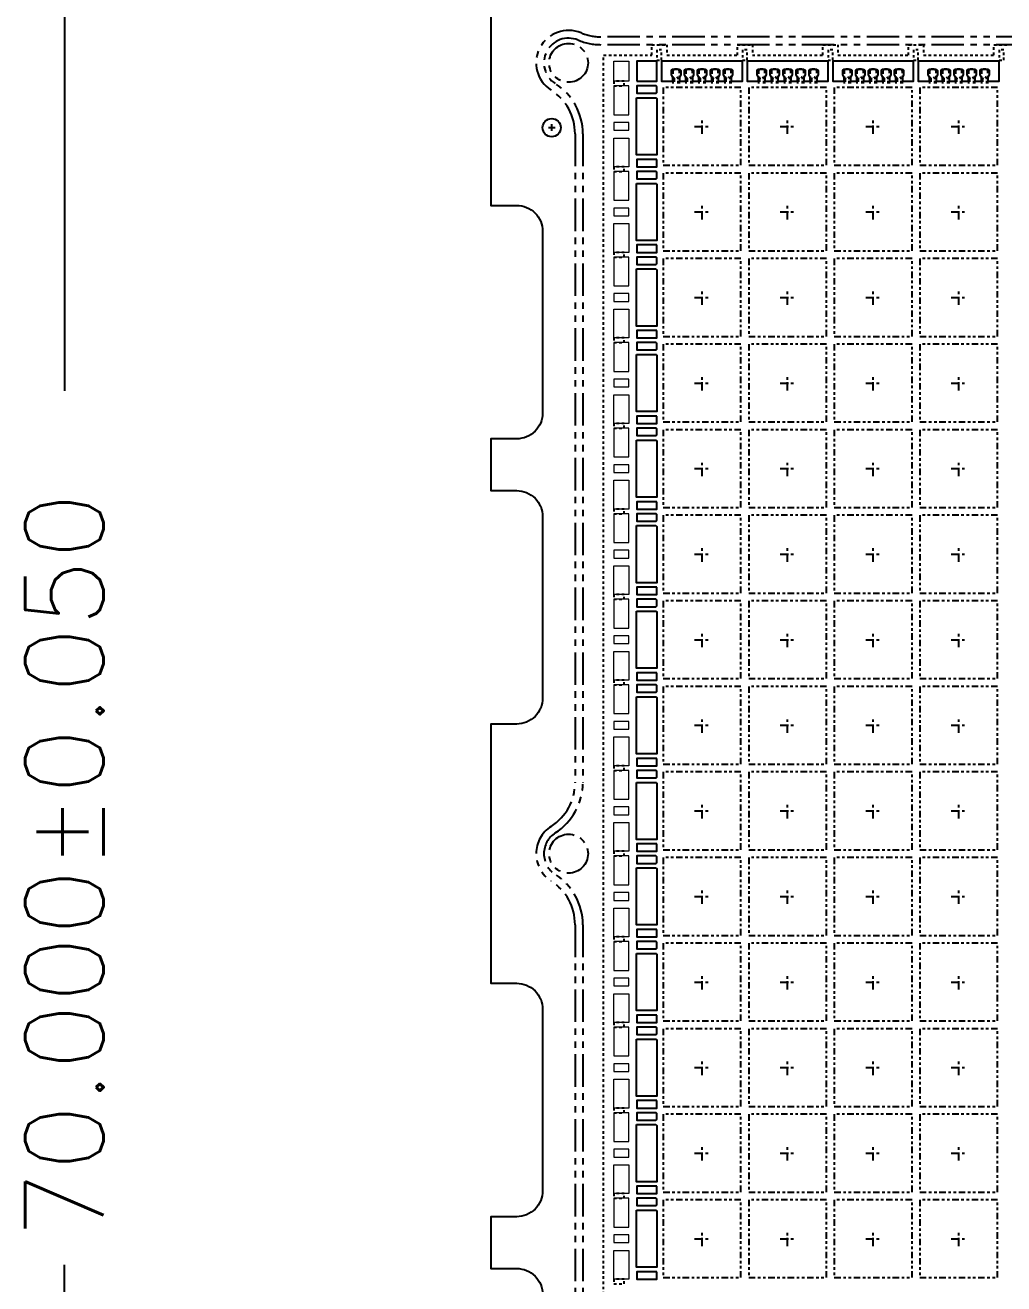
# Model space of a CAD drawing. Extents: x -344 to -21, y -394 to -4.
# Drawn here: x -323.45 to -285.7, y -126.44 to -77.9 of the extents above; entities that cross this region are included whole.
import ezdxf

# ---------------------------------------------------------------- set-up
doc = ezdxf.new("R2010")
doc.units = 0
doc.header["$MEASUREMENT"] = 0
for name, pattern in [('CENTER', [50.8, 31.75, -6.35, 6.35, -6.35]), ('HIDDEN', [0.375, 0.25, -0.125]), ('PHANTOM', [2.5, 1.25, -0.25, 0.25, -0.25, 0.25, -0.25])]:
    doc.linetypes.add(name, pattern=pattern)
doc.layers.add('1', color=7, linetype='CONTINUOUS')
doc.layers.add('1D', color=4, linetype='CONTINUOUS')
doc.styles.add('simplex', font='SIMPLEX.SHX')

msp = doc.modelspace()

# ---------------------------------------------------------------- linework, layer by layer
at = {"layer": '1'}
msp.add_lwpolyline([(-305.4883, -74.8477), (-305.4883, -84.8477), (-304.4883, -84.8477, -0.4142136), (-303.4883, -85.8477), (-303.4883, -92.8477, -0.4142136), (-304.4883, -93.8477), (-305.4883, -93.8477), (-305.4883, -95.8477), (-304.4883, -95.8477, -0.4142136), (-303.4883, -96.8477), (-303.4883, -103.8477, -0.4142136), (-304.4883, -104.8477), (-305.4883, -104.8477), (-305.4883, -114.8477), (-304.4883, -114.8477, -0.4142136), (-303.4883, -115.8477), (-303.4883, -122.8477, -0.4142136), (-304.4883, -123.8477), (-305.4883, -123.8477), (-305.4883, -125.8477), (-304.4883, -125.8477, -0.4142136), (-303.4883, -126.8477)], format="xyb", dxfattribs=at)
at = {"layer": '1', "lineweight": 20}
for points in [[(-300.7383, -79.2777), (-300.1583, -79.2777), (-300.1583, -80.0577), (-300.7383, -80.0577)], [(-300.7383, -81.3477), (-300.1583, -81.3477), (-300.1583, -80.2377), (-300.7383, -80.2377)], [(-300.7383, -81.9477), (-300.1583, -81.9477), (-300.1583, -81.6477), (-300.7383, -81.6477)], [(-300.1583, -82.2477), (-300.1583, -83.3577), (-300.7383, -83.3577), (-300.7383, -82.2477)], [(-300.7383, -84.6477), (-300.1583, -84.6477), (-300.1583, -83.5377), (-300.7383, -83.5377)], [(-300.7383, -85.2477), (-300.1583, -85.2477), (-300.1583, -84.9477), (-300.7383, -84.9477)], [(-300.1583, -85.5477), (-300.1583, -86.6577), (-300.7383, -86.6577), (-300.7383, -85.5477)], [(-300.7383, -87.9477), (-300.1583, -87.9477), (-300.1583, -86.8377), (-300.7383, -86.8377)], [(-300.7383, -88.5477), (-300.1583, -88.5477), (-300.1583, -88.2477), (-300.7383, -88.2477)], [(-300.1583, -88.8477), (-300.1583, -89.9577), (-300.7383, -89.9577), (-300.7383, -88.8477)], [(-300.7383, -91.2477), (-300.1583, -91.2477), (-300.1583, -90.1377), (-300.7383, -90.1377)], [(-300.7383, -91.8477), (-300.1583, -91.8477), (-300.1583, -91.5477), (-300.7383, -91.5477)], [(-300.1583, -92.1477), (-300.1583, -93.2577), (-300.7383, -93.2577), (-300.7383, -92.1477)], [(-300.7383, -94.5477), (-300.1583, -94.5477), (-300.1583, -93.4377), (-300.7383, -93.4377)], [(-300.7383, -95.1477), (-300.1583, -95.1477), (-300.1583, -94.8477), (-300.7383, -94.8477)], [(-300.1583, -95.4477), (-300.1583, -96.5577), (-300.7383, -96.5577), (-300.7383, -95.4477)], [(-300.7383, -97.8477), (-300.1583, -97.8477), (-300.1583, -96.7377), (-300.7383, -96.7377)], [(-300.7383, -98.4477), (-300.1583, -98.4477), (-300.1583, -98.1477), (-300.7383, -98.1477)], [(-300.1583, -98.7477), (-300.1583, -99.8577), (-300.7383, -99.8577), (-300.7383, -98.7477)], [(-300.7383, -101.1477), (-300.1583, -101.1477), (-300.1583, -100.0377), (-300.7383, -100.0377)], [(-300.7383, -101.7477), (-300.1583, -101.7477), (-300.1583, -101.4477), (-300.7383, -101.4477)], [(-300.1583, -102.0477), (-300.1583, -103.1577), (-300.7383, -103.1577), (-300.7383, -102.0477)], [(-300.7383, -104.4477), (-300.1583, -104.4477), (-300.1583, -103.3377), (-300.7383, -103.3377)], [(-300.7383, -105.0477), (-300.1583, -105.0477), (-300.1583, -104.7477), (-300.7383, -104.7477)], [(-300.1583, -105.3477), (-300.1583, -106.4577), (-300.7383, -106.4577), (-300.7383, -105.3477)], [(-300.7383, -107.7477), (-300.1583, -107.7477), (-300.1583, -106.6377), (-300.7383, -106.6377)], [(-300.7383, -108.3477), (-300.1583, -108.3477), (-300.1583, -108.0477), (-300.7383, -108.0477)], [(-300.1583, -108.6477), (-300.1583, -109.7577), (-300.7383, -109.7577), (-300.7383, -108.6477)], [(-300.7383, -111.0477), (-300.1583, -111.0477), (-300.1583, -109.9377), (-300.7383, -109.9377)], [(-300.7383, -111.6477), (-300.1583, -111.6477), (-300.1583, -111.3477), (-300.7383, -111.3477)], [(-300.1583, -111.9477), (-300.1583, -113.0577), (-300.7383, -113.0577), (-300.7383, -111.9477)], [(-300.7383, -114.3477), (-300.1583, -114.3477), (-300.1583, -113.2377), (-300.7383, -113.2377)], [(-300.7383, -114.9477), (-300.1583, -114.9477), (-300.1583, -114.6477), (-300.7383, -114.6477)], [(-300.1583, -115.2477), (-300.1583, -116.3577), (-300.7383, -116.3577), (-300.7383, -115.2477)], [(-300.7383, -117.6477), (-300.1583, -117.6477), (-300.1583, -116.5377), (-300.7383, -116.5377)], [(-300.7383, -118.2477), (-300.1583, -118.2477), (-300.1583, -117.9477), (-300.7383, -117.9477)], [(-300.1583, -118.5477), (-300.1583, -119.6577), (-300.7383, -119.6577), (-300.7383, -118.5477)], [(-300.7383, -120.9477), (-300.1583, -120.9477), (-300.1583, -119.8377), (-300.7383, -119.8377)], [(-300.7383, -121.5477), (-300.1583, -121.5477), (-300.1583, -121.2477), (-300.7383, -121.2477)], [(-300.1583, -121.8477), (-300.1583, -122.9577), (-300.7383, -122.9577), (-300.7383, -121.8477)], [(-300.7383, -124.2477), (-300.1583, -124.2477), (-300.1583, -123.1377), (-300.7383, -123.1377)], [(-300.7383, -124.8477), (-300.1583, -124.8477), (-300.1583, -124.5477), (-300.7383, -124.5477)], [(-300.1583, -125.1477), (-300.1583, -126.2577), (-300.7383, -126.2577), (-300.7383, -125.1477)]]:
    msp.add_lwpolyline(points, close=True, dxfattribs=at)
at = {"layer": '1'}
for points in [[(-299.8583, -80.0577), (-299.0783, -80.0577), (-299.0783, -79.2777), (-299.8583, -79.2777)], [(-299.0783, -83.0727), (-299.8583, -83.0727), (-299.8583, -83.3577), (-299.0783, -83.3577)], [(-299.0783, -86.3727), (-299.8583, -86.3727), (-299.8583, -86.6577), (-299.0783, -86.6577)], [(-299.0783, -89.6727), (-299.8583, -89.6727), (-299.8583, -89.9577), (-299.0783, -89.9577)], [(-299.0783, -92.9727), (-299.8583, -92.9727), (-299.8583, -93.2577), (-299.0783, -93.2577)], [(-299.0783, -96.2727), (-299.8583, -96.2727), (-299.8583, -96.5577), (-299.0783, -96.5577)], [(-299.0783, -99.5727), (-299.8583, -99.5727), (-299.8583, -99.8577), (-299.0783, -99.8577)], [(-299.0783, -102.8727), (-299.8583, -102.8727), (-299.8583, -103.1577), (-299.0783, -103.1577)], [(-299.0783, -106.1727), (-299.8583, -106.1727), (-299.8583, -106.4577), (-299.0783, -106.4577)], [(-299.0783, -109.4727), (-299.8583, -109.4727), (-299.8583, -109.7577), (-299.0783, -109.7577)], [(-299.0783, -112.7727), (-299.8583, -112.7727), (-299.8583, -113.0577), (-299.0783, -113.0577)], [(-299.0783, -116.0727), (-299.8583, -116.0727), (-299.8583, -116.3577), (-299.0783, -116.3577)], [(-299.0783, -119.3727), (-299.8583, -119.3727), (-299.8583, -119.6577), (-299.0783, -119.6577)], [(-299.0783, -122.6727), (-299.8583, -122.6727), (-299.8583, -122.9577), (-299.0783, -122.9577)], [(-299.0783, -125.9727), (-299.8583, -125.9727), (-299.8583, -126.2577), (-299.0783, -126.2577)]]:
    msp.add_lwpolyline(points, close=True, dxfattribs=at)
for points in [[(-295.7783, -79.2777), (-298.8983, -79.2777), (-298.8983, -80.0577), (-298.4633, -80.0577), (-298.4633, -79.8977), (-298.5133, -79.8111), (-298.5133, -79.6477, -0.4142132), (-298.4633, -79.5977), (-298.2133, -79.5977, -0.4142139), (-298.1633, -79.6477), (-298.1633, -79.8111), (-298.2133, -79.8977), (-298.2133, -80.0577), (-297.9633, -80.0577), (-297.9633, -79.8977), (-298.0133, -79.8111), (-298.0133, -79.6477, -0.4142132), (-297.9633, -79.5977), (-297.7133, -79.5977, -0.4142139), (-297.6633, -79.6477), (-297.6633, -79.8111), (-297.7133, -79.8977), (-297.7133, -80.0577), (-297.4633, -80.0577), (-297.4633, -79.8977), (-297.5133, -79.8111), (-297.5133, -79.6477, -0.4142132), (-297.4633, -79.5977), (-297.2133, -79.5977, -0.4142139), (-297.1633, -79.6477), (-297.1633, -79.8111), (-297.2133, -79.8977), (-297.2133, -80.0577), (-296.9633, -80.0577), (-296.9633, -79.8977), (-297.0133, -79.8111), (-297.0133, -79.6477, -0.4142132), (-296.9633, -79.5977), (-296.7133, -79.5977, -0.4142139), (-296.6633, -79.6477), (-296.6633, -79.8111), (-296.7133, -79.8977), (-296.7133, -80.0577), (-296.4633, -80.0577), (-296.4633, -79.8977), (-296.5133, -79.8111), (-296.5133, -79.6477, -0.4142132), (-296.4633, -79.5977), (-296.2133, -79.5977, -0.4142139), (-296.1633, -79.6477), (-296.1633, -79.8111), (-296.2133, -79.8977), (-296.2133, -80.0577), (-295.7783, -80.0577)], [(-292.4783, -79.2777), (-295.5983, -79.2777), (-295.5983, -80.0577), (-295.1633, -80.0577), (-295.1633, -79.8977), (-295.2133, -79.8111), (-295.2133, -79.6477, -0.4142132), (-295.1633, -79.5977), (-294.9133, -79.5977, -0.4142139), (-294.8633, -79.6477), (-294.8633, -79.8111), (-294.9133, -79.8977), (-294.9133, -80.0577), (-294.6633, -80.0577), (-294.6633, -79.8977), (-294.7133, -79.8111), (-294.7133, -79.6477, -0.4142132), (-294.6633, -79.5977), (-294.4133, -79.5977, -0.4142139), (-294.3633, -79.6477), (-294.3633, -79.8111), (-294.4133, -79.8977), (-294.4133, -80.0577), (-294.1633, -80.0577), (-294.1633, -79.8977), (-294.2133, -79.8111), (-294.2133, -79.6477, -0.4142132), (-294.1633, -79.5977), (-293.9133, -79.5977, -0.4142139), (-293.8633, -79.6477), (-293.8633, -79.8111), (-293.9133, -79.8977), (-293.9133, -80.0577), (-293.6633, -80.0577), (-293.6633, -79.8977), (-293.7133, -79.8111), (-293.7133, -79.6477, -0.4142132), (-293.6633, -79.5977), (-293.4133, -79.5977, -0.4142139), (-293.3633, -79.6477), (-293.3633, -79.8111), (-293.4133, -79.8977), (-293.4133, -80.0577), (-293.1633, -80.0577), (-293.1633, -79.8977), (-293.2133, -79.8111), (-293.2133, -79.6477, -0.4142132), (-293.1633, -79.5977), (-292.9133, -79.5977, -0.4142139), (-292.8633, -79.6477), (-292.8633, -79.8111), (-292.9133, -79.8977), (-292.9133, -80.0577), (-292.4783, -80.0577)], [(-289.1783, -79.2777), (-292.2983, -79.2777), (-292.2983, -80.0577), (-291.8633, -80.0577), (-291.8633, -79.8977), (-291.9133, -79.8111), (-291.9133, -79.6477, -0.4142132), (-291.8633, -79.5977), (-291.6133, -79.5977, -0.4142139), (-291.5633, -79.6477), (-291.5633, -79.8111), (-291.6133, -79.8977), (-291.6133, -80.0577), (-291.3633, -80.0577), (-291.3633, -79.8977), (-291.4133, -79.8111), (-291.4133, -79.6477, -0.4142132), (-291.3633, -79.5977), (-291.1133, -79.5977, -0.4142139), (-291.0633, -79.6477), (-291.0633, -79.8111), (-291.1133, -79.8977), (-291.1133, -80.0577), (-290.8633, -80.0577), (-290.8633, -79.8977), (-290.9133, -79.8111), (-290.9133, -79.6477, -0.4142132), (-290.8633, -79.5977), (-290.6133, -79.5977, -0.4142139), (-290.5633, -79.6477), (-290.5633, -79.8111), (-290.6133, -79.8977), (-290.6133, -80.0577), (-290.3633, -80.0577), (-290.3633, -79.8977), (-290.4133, -79.8111), (-290.4133, -79.6477, -0.4142132), (-290.3633, -79.5977), (-290.1133, -79.5977, -0.4142139), (-290.0633, -79.6477), (-290.0633, -79.8111), (-290.1133, -79.8977), (-290.1133, -80.0577), (-289.8633, -80.0577), (-289.8633, -79.8977), (-289.9133, -79.8111), (-289.9133, -79.6477, -0.4142132), (-289.8633, -79.5977), (-289.6133, -79.5977, -0.4142139), (-289.5633, -79.6477), (-289.5633, -79.8111), (-289.6133, -79.8977), (-289.6133, -80.0577), (-289.1783, -80.0577)], [(-285.8783, -79.2777), (-288.9983, -79.2777), (-288.9983, -80.0577), (-288.5633, -80.0577), (-288.5633, -79.8977), (-288.6133, -79.8111), (-288.6133, -79.6477, -0.4142132), (-288.5633, -79.5977), (-288.3133, -79.5977, -0.4142139), (-288.2633, -79.6477), (-288.2633, -79.8111), (-288.3133, -79.8977), (-288.3133, -80.0577), (-288.0633, -80.0577), (-288.0633, -79.8977), (-288.1133, -79.8111), (-288.1133, -79.6477, -0.4142132), (-288.0633, -79.5977), (-287.8133, -79.5977, -0.4142139), (-287.7633, -79.6477), (-287.7633, -79.8111), (-287.8133, -79.8977), (-287.8133, -80.0577), (-287.5633, -80.0577), (-287.5633, -79.8977), (-287.6133, -79.8111), (-287.6133, -79.6477, -0.4142132), (-287.5633, -79.5977), (-287.3133, -79.5977, -0.4142139), (-287.2633, -79.6477), (-287.2633, -79.8111), (-287.3133, -79.8977), (-287.3133, -80.0577), (-287.0633, -80.0577), (-287.0633, -79.8977), (-287.1133, -79.8111), (-287.1133, -79.6477, -0.4142132), (-287.0633, -79.5977), (-286.8133, -79.5977, -0.4142139), (-286.7633, -79.6477), (-286.7633, -79.8111), (-286.8133, -79.8977), (-286.8133, -80.0577), (-286.5633, -80.0577), (-286.5633, -79.8977), (-286.6133, -79.8111), (-286.6133, -79.6477, -0.4142132), (-286.5633, -79.5977), (-286.3133, -79.5977, -0.4142139), (-286.2633, -79.6477), (-286.2633, -79.8111), (-286.3133, -79.8977), (-286.3133, -80.0577), (-285.8783, -80.0577)], [(-299.1283, -80.5227, 0.4142136), (-299.0783, -80.4727), (-299.0783, -80.2877, 0.4142136), (-299.1283, -80.2377), (-299.8583, -80.2377), (-299.8583, -80.5227)], [(-299.1283, -83.8227, 0.4142136), (-299.0783, -83.7727), (-299.0783, -83.5877, 0.4142136), (-299.1283, -83.5377), (-299.8583, -83.5377), (-299.8583, -83.8227)], [(-299.1283, -87.1227, 0.4142136), (-299.0783, -87.0727), (-299.0783, -86.8877, 0.4142136), (-299.1283, -86.8377), (-299.8583, -86.8377), (-299.8583, -87.1227)], [(-299.1283, -90.4227, 0.4142136), (-299.0783, -90.3727), (-299.0783, -90.1877, 0.4142136), (-299.1283, -90.1377), (-299.8583, -90.1377), (-299.8583, -90.4227)], [(-299.1283, -93.7227, 0.4142136), (-299.0783, -93.6727), (-299.0783, -93.4877, 0.4142136), (-299.1283, -93.4377), (-299.8583, -93.4377), (-299.8583, -93.7227)], [(-299.1283, -97.0227, 0.4142136), (-299.0783, -96.9727), (-299.0783, -96.7877, 0.4142136), (-299.1283, -96.7377), (-299.8583, -96.7377), (-299.8583, -97.0227)], [(-299.1283, -100.3227, 0.4142136), (-299.0783, -100.2727), (-299.0783, -100.0877, 0.4142136), (-299.1283, -100.0377), (-299.8583, -100.0377), (-299.8583, -100.3227)], [(-299.1283, -103.6227, 0.4142136), (-299.0783, -103.5727), (-299.0783, -103.3877, 0.4142136), (-299.1283, -103.3377), (-299.8583, -103.3377), (-299.8583, -103.6227)], [(-299.1283, -106.9227, 0.4142136), (-299.0783, -106.8727), (-299.0783, -106.6877, 0.4142136), (-299.1283, -106.6377), (-299.8583, -106.6377), (-299.8583, -106.9227)], [(-299.1283, -110.2227, 0.4142136), (-299.0783, -110.1727), (-299.0783, -109.9877, 0.4142136), (-299.1283, -109.9377), (-299.8583, -109.9377), (-299.8583, -110.2227)], [(-299.1283, -113.5227, 0.4142136), (-299.0783, -113.4727), (-299.0783, -113.2877, 0.4142136), (-299.1283, -113.2377), (-299.8583, -113.2377), (-299.8583, -113.5227)], [(-299.1283, -116.8227, 0.4142136), (-299.0783, -116.7727), (-299.0783, -116.5877, 0.4142136), (-299.1283, -116.5377), (-299.8583, -116.5377), (-299.8583, -116.8227)], [(-299.1283, -120.1227, 0.4142136), (-299.0783, -120.0727), (-299.0783, -119.8877, 0.4142136), (-299.1283, -119.8377), (-299.8583, -119.8377), (-299.8583, -120.1227)], [(-299.1283, -123.4227, 0.4142136), (-299.0783, -123.3727), (-299.0783, -123.1877, 0.4142136), (-299.1283, -123.1377), (-299.8583, -123.1377), (-299.8583, -123.4227)]]:
    msp.add_lwpolyline(points, format="xyb", close=True, dxfattribs=at)
at = {"layer": '1', "linetype": 'ByBlock'}
for points in [[(-299.8623, -80.6977), (-299.1283, -80.6977, -0.4142136), (-299.0783, -80.7477), (-299.0783, -82.8977), (-299.8623, -82.8977)], [(-299.8623, -83.9977), (-299.1283, -83.9977, -0.4142136), (-299.0783, -84.0477), (-299.0783, -86.1977), (-299.8623, -86.1977)], [(-299.8623, -87.2977), (-299.1283, -87.2977, -0.4142136), (-299.0783, -87.3477), (-299.0783, -89.4977), (-299.8623, -89.4977)], [(-299.8623, -90.5977), (-299.1283, -90.5977, -0.4142136), (-299.0783, -90.6477), (-299.0783, -92.7977), (-299.8623, -92.7977)], [(-299.8623, -93.8977), (-299.1283, -93.8977, -0.4142136), (-299.0783, -93.9477), (-299.0783, -96.0977), (-299.8623, -96.0977)], [(-299.8623, -97.1977), (-299.1283, -97.1977, -0.4142136), (-299.0783, -97.2477), (-299.0783, -99.3977), (-299.8623, -99.3977)], [(-299.8623, -100.4977), (-299.1283, -100.4977, -0.4142136), (-299.0783, -100.5477), (-299.0783, -102.6977), (-299.8623, -102.6977)], [(-299.8623, -103.7977), (-299.1283, -103.7977, -0.4142136), (-299.0783, -103.8477), (-299.0783, -105.9977), (-299.8623, -105.9977)], [(-299.8623, -107.0977), (-299.1283, -107.0977, -0.4142136), (-299.0783, -107.1477), (-299.0783, -109.2977), (-299.8623, -109.2977)], [(-299.8623, -110.3977), (-299.1283, -110.3977, -0.4142136), (-299.0783, -110.4477), (-299.0783, -112.5977), (-299.8623, -112.5977)], [(-299.8623, -113.6977), (-299.1283, -113.6977, -0.4142136), (-299.0783, -113.7477), (-299.0783, -115.8977), (-299.8623, -115.8977)], [(-299.8623, -116.9977), (-299.1283, -116.9977, -0.4142136), (-299.0783, -117.0477), (-299.0783, -119.1977), (-299.8623, -119.1977)], [(-299.8623, -120.2977), (-299.1283, -120.2977, -0.4142136), (-299.0783, -120.3477), (-299.0783, -122.4977), (-299.8623, -122.4977)], [(-299.8623, -123.5977), (-299.1283, -123.5977, -0.4142136), (-299.0783, -123.6477), (-299.0783, -125.7977), (-299.8623, -125.7977)]]:
    msp.add_lwpolyline(points, format="xyb", close=True, dxfattribs=at)
at = {"layer": '1'}
msp.add_circle((-303.1383, -81.8477), 0.35, dxfattribs=at)
at = {"layer": '1D'}
for p, q in [((-321.9375, -76.8727), (-321.9375, -91.9944)), ((-321.9375, -140.8227), (-321.9375, -125.7009))]:
    msp.add_line(p, q, dxfattribs=at)
at = {"layer": '1D', "linetype": 'CENTER', "ltscale": 0.01}
for p, q in [((-297.3383, -82.0864), (-297.3383, -81.5089)), ((-294.0383, -82.0864), (-294.0383, -81.5089)), ((-290.7383, -82.0864), (-290.7383, -81.5089)), ((-287.4383, -82.0864), (-287.4383, -81.5089)), ((-303.2675, -81.8477), (-303.0092, -81.8477)), ((-303.1383, -81.9768), (-303.1383, -81.7185)), ((-297.6271, -81.7977), (-297.0496, -81.7977)), ((-294.3271, -81.7977), (-293.7496, -81.7977)), ((-291.0271, -81.7977), (-290.4496, -81.7977)), ((-287.7271, -81.7977), (-287.1496, -81.7977)), ((-297.3383, -85.3864), (-297.3383, -84.8089)), ((-294.0383, -85.3864), (-294.0383, -84.8089)), ((-290.7383, -85.3864), (-290.7383, -84.8089)), ((-287.4383, -85.3864), (-287.4383, -84.8089)), ((-297.6271, -85.0977), (-297.0496, -85.0977)), ((-294.3271, -85.0977), (-293.7496, -85.0977)), ((-291.0271, -85.0977), (-290.4496, -85.0977)), ((-287.7271, -85.0977), (-287.1496, -85.0977)), ((-297.3383, -88.6864), (-297.3383, -88.1089)), ((-294.0383, -88.6864), (-294.0383, -88.1089)), ((-290.7383, -88.6864), (-290.7383, -88.1089)), ((-287.4383, -88.6864), (-287.4383, -88.1089)), ((-297.6271, -88.3977), (-297.0496, -88.3977)), ((-294.3271, -88.3977), (-293.7496, -88.3977)), ((-291.0271, -88.3977), (-290.4496, -88.3977)), ((-287.7271, -88.3977), (-287.1496, -88.3977)), ((-297.6271, -91.6977), (-297.0496, -91.6977)), ((-297.3383, -91.9864), (-297.3383, -91.4089)), ((-294.3271, -91.6977), (-293.7496, -91.6977)), ((-294.0383, -91.9864), (-294.0383, -91.4089)), ((-291.0271, -91.6977), (-290.4496, -91.6977)), ((-290.7383, -91.9864), (-290.7383, -91.4089)), ((-287.7271, -91.6977), (-287.1496, -91.6977)), ((-287.4383, -91.9864), (-287.4383, -91.4089)), ((-297.6271, -94.9977), (-297.0496, -94.9977)), ((-297.3383, -95.2864), (-297.3383, -94.7089)), ((-294.3271, -94.9977), (-293.7496, -94.9977)), ((-294.0383, -95.2864), (-294.0383, -94.7089)), ((-291.0271, -94.9977), (-290.4496, -94.9977)), ((-290.7383, -95.2864), (-290.7383, -94.7089)), ((-287.7271, -94.9977), (-287.1496, -94.9977)), ((-287.4383, -95.2864), (-287.4383, -94.7089)), ((-297.3383, -98.5864), (-297.3383, -98.0089)), ((-294.0383, -98.5864), (-294.0383, -98.0089)), ((-290.7383, -98.5864), (-290.7383, -98.0089)), ((-287.4383, -98.5864), (-287.4383, -98.0089)), ((-297.6271, -98.2977), (-297.0496, -98.2977)), ((-294.3271, -98.2977), (-293.7496, -98.2977)), ((-291.0271, -98.2977), (-290.4496, -98.2977)), ((-287.7271, -98.2977), (-287.1496, -98.2977)), ((-297.3383, -101.8864), (-297.3383, -101.3089)), ((-294.0383, -101.8864), (-294.0383, -101.3089)), ((-290.7383, -101.8864), (-290.7383, -101.3089)), ((-287.4383, -101.8864), (-287.4383, -101.3089)), ((-297.6271, -101.5977), (-297.0496, -101.5977)), ((-294.3271, -101.5977), (-293.7496, -101.5977)), ((-291.0271, -101.5977), (-290.4496, -101.5977)), ((-287.7271, -101.5977), (-287.1496, -101.5977)), ((-297.3383, -105.1864), (-297.3383, -104.6089)), ((-294.0383, -105.1864), (-294.0383, -104.6089)), ((-290.7383, -105.1864), (-290.7383, -104.6089)), ((-287.4383, -105.1864), (-287.4383, -104.6089)), ((-297.6271, -104.8977), (-297.0496, -104.8977)), ((-294.3271, -104.8977), (-293.7496, -104.8977)), ((-291.0271, -104.8977), (-290.4496, -104.8977)), ((-287.7271, -104.8977), (-287.1496, -104.8977)), ((-297.6271, -108.1977), (-297.0496, -108.1977)), ((-297.3383, -108.4864), (-297.3383, -107.9089)), ((-294.3271, -108.1977), (-293.7496, -108.1977)), ((-294.0383, -108.4864), (-294.0383, -107.9089)), ((-291.0271, -108.1977), (-290.4496, -108.1977)), ((-290.7383, -108.4864), (-290.7383, -107.9089)), ((-287.7271, -108.1977), (-287.1496, -108.1977)), ((-287.4383, -108.4864), (-287.4383, -107.9089)), ((-297.6271, -111.4977), (-297.0496, -111.4977)), ((-297.3383, -111.7864), (-297.3383, -111.2089)), ((-294.3271, -111.4977), (-293.7496, -111.4977)), ((-294.0383, -111.7864), (-294.0383, -111.2089)), ((-291.0271, -111.4977), (-290.4496, -111.4977)), ((-290.7383, -111.7864), (-290.7383, -111.2089)), ((-287.7271, -111.4977), (-287.1496, -111.4977)), ((-287.4383, -111.7864), (-287.4383, -111.2089)), ((-297.3383, -115.0864), (-297.3383, -114.5089)), ((-294.0383, -115.0864), (-294.0383, -114.5089)), ((-290.7383, -115.0864), (-290.7383, -114.5089)), ((-287.4383, -115.0864), (-287.4383, -114.5089)), ((-297.6271, -114.7977), (-297.0496, -114.7977)), ((-294.3271, -114.7977), (-293.7496, -114.7977)), ((-291.0271, -114.7977), (-290.4496, -114.7977)), ((-287.7271, -114.7977), (-287.1496, -114.7977)), ((-297.3383, -118.3864), (-297.3383, -117.8089)), ((-294.0383, -118.3864), (-294.0383, -117.8089)), ((-290.7383, -118.3864), (-290.7383, -117.8089)), ((-287.4383, -118.3864), (-287.4383, -117.8089)), ((-297.6271, -118.0977), (-297.0496, -118.0977)), ((-294.3271, -118.0977), (-293.7496, -118.0977)), ((-291.0271, -118.0977), (-290.4496, -118.0977)), ((-287.7271, -118.0977), (-287.1496, -118.0977)), ((-297.3383, -121.6864), (-297.3383, -121.1089)), ((-294.0383, -121.6864), (-294.0383, -121.1089)), ((-290.7383, -121.6864), (-290.7383, -121.1089)), ((-287.4383, -121.6864), (-287.4383, -121.1089)), ((-297.6271, -121.3977), (-297.0496, -121.3977)), ((-294.3271, -121.3977), (-293.7496, -121.3977)), ((-291.0271, -121.3977), (-290.4496, -121.3977)), ((-287.7271, -121.3977), (-287.1496, -121.3977)), ((-297.6271, -124.6977), (-297.0496, -124.6977)), ((-297.3383, -124.9864), (-297.3383, -124.4089)), ((-294.3271, -124.6977), (-293.7496, -124.6977)), ((-294.0383, -124.9864), (-294.0383, -124.4089)), ((-291.0271, -124.6977), (-290.4496, -124.6977)), ((-290.7383, -124.9864), (-290.7383, -124.4089)), ((-287.7271, -124.6977), (-287.1496, -124.6977)), ((-287.4383, -124.9864), (-287.4383, -124.4089))]:
    msp.add_line(p, q, dxfattribs=at)
at = {"layer": '1D', "color": 2, "linetype": 'PHANTOM'}
for points in [[(-247.2383, -78.3477), (-301.2383, -78.3477, -0.0990195), (-302.0076, -78.1938, 0.9166595), (-303.1614, -80.401, -0.2559241), (-302.2383, -82.0863), (-302.2383, -107.1091, -0.2559241), (-303.1614, -108.7944, 0.5477226), (-303.1614, -110.901, -0.2559241), (-302.2383, -112.5863), (-302.2383, -137.6091, -0.2559241), (-303.1614, -139.2944, 0.9166595), (-302.0076, -141.5015, -0.0990195), (-301.2383, -141.3477), (-247.2383, -141.3477, -0.0990195), (-246.4691, -141.5015, 0.9166595), (-245.3153, -139.2944, -0.2559241), (-246.2383, -137.6091), (-246.2383, -112.5863, -0.2559241), (-245.3153, -110.901, 0.5477226), (-245.3153, -108.7944, -0.2559241), (-246.2383, -107.1091), (-246.2383, -82.0863, -0.2559241), (-245.3153, -80.401, 0.9166595), (-246.4691, -78.1938, -0.0990195)], [(-247.2383, -78.6477), (-301.2383, -78.6477, -0.0990195), (-302.1229, -78.4707, 0.9166595), (-302.9999, -80.1482, -0.2559241), (-301.9383, -82.0863), (-301.9383, -107.1091, -0.2559241), (-302.9999, -109.0471, 0.5477226), (-302.9999, -110.6482, -0.2559241), (-301.9383, -112.5863), (-301.9383, -137.6091, -0.2559241), (-302.9999, -139.5471, 0.9166595), (-302.1229, -141.2246, -0.0990195), (-301.2383, -141.0477), (-247.2383, -141.0477, -0.0990195), (-246.3537, -141.2246, 0.9166595), (-245.4768, -139.5471, -0.2559241), (-246.5383, -137.6091), (-246.5383, -112.5863, -0.2559241), (-245.4768, -110.6482, 0.5477226), (-245.4768, -109.0471, -0.2559241), (-246.5383, -107.1091), (-246.5383, -82.0863, -0.2559241), (-245.4768, -80.1482, 0.9166595), (-246.3537, -78.4707, -0.0990195)]]:
    msp.add_lwpolyline(points, format="xyb", close=True, dxfattribs=at)
at = {"layer": '1D', "linetype": 'HIDDEN', "ltscale": 0.2}
msp.add_lwpolyline([(-301.1383, -140.6477), (-301.1383, -79.0477), (-299.2783, -79.0477), (-299.2783, -78.6477), (-298.6983, -78.6477), (-298.6983, -79.0477), (-295.9783, -79.0477), (-295.9783, -78.6477), (-295.3983, -78.6477), (-295.3983, -79.0477), (-292.6783, -79.0477), (-292.6783, -78.6477), (-292.0983, -78.6477), (-292.0983, -79.0477), (-289.3783, -79.0477), (-289.3783, -78.6477), (-288.7983, -78.6477), (-288.7983, -79.0477), (-286.0783, -79.0477), (-286.0783, -78.6477), (-285.4983, -78.6477)], dxfattribs=at)
for points in [[(-298.8983, -79.2477), (-298.8983, -78.8477), (-299.0783, -78.8477), (-299.0783, -79.2477)], [(-295.5983, -79.2477), (-295.5983, -78.8477), (-295.7783, -78.8477), (-295.7783, -79.2477)], [(-292.2983, -79.2477), (-292.2983, -78.8477), (-292.4783, -78.8477), (-292.4783, -79.2477)], [(-288.9983, -79.2477), (-288.9983, -78.8477), (-289.1783, -78.8477), (-289.1783, -79.2477)], [(-285.6983, -79.2477), (-285.6983, -78.8477), (-285.8783, -78.8477), (-285.8783, -79.2477)], [(-300.3383, -80.0577), (-300.7383, -80.0577), (-300.7383, -80.2377), (-300.3383, -80.2377)], [(-300.3383, -83.3577), (-300.7383, -83.3577), (-300.7383, -83.5377), (-300.3383, -83.5377)], [(-300.3383, -86.6577), (-300.7383, -86.6577), (-300.7383, -86.8377), (-300.3383, -86.8377)], [(-300.3383, -89.9577), (-300.7383, -89.9577), (-300.7383, -90.1377), (-300.3383, -90.1377)], [(-300.3383, -93.2577), (-300.7383, -93.2577), (-300.7383, -93.4377), (-300.3383, -93.4377)], [(-300.3383, -96.5577), (-300.7383, -96.5577), (-300.7383, -96.7377), (-300.3383, -96.7377)], [(-300.3383, -99.8577), (-300.7383, -99.8577), (-300.7383, -100.0377), (-300.3383, -100.0377)], [(-300.3383, -103.1577), (-300.7383, -103.1577), (-300.7383, -103.3377), (-300.3383, -103.3377)], [(-300.3383, -106.4577), (-300.7383, -106.4577), (-300.7383, -106.6377), (-300.3383, -106.6377)], [(-300.3383, -109.7577), (-300.7383, -109.7577), (-300.7383, -109.9377), (-300.3383, -109.9377)], [(-300.3383, -113.0577), (-300.7383, -113.0577), (-300.7383, -113.2377), (-300.3383, -113.2377)], [(-300.3383, -116.3577), (-300.7383, -116.3577), (-300.7383, -116.5377), (-300.3383, -116.5377)], [(-300.3383, -119.6577), (-300.7383, -119.6577), (-300.7383, -119.8377), (-300.3383, -119.8377)], [(-300.3383, -122.9577), (-300.7383, -122.9577), (-300.7383, -123.1377), (-300.3383, -123.1377)], [(-300.3383, -126.2577), (-300.7383, -126.2577), (-300.7383, -126.4377), (-300.3383, -126.4377)]]:
    msp.add_lwpolyline(points, close=True, dxfattribs=at)
for points in [[(-298.2133, -80.1477), (-298.2133, -79.6727, 0.4142136), (-298.2883, -79.5977), (-298.3883, -79.5977, 0.4142136), (-298.4633, -79.6727), (-298.4633, -80.1477)], [(-297.7133, -80.1477), (-297.7133, -79.6727, 0.4142136), (-297.7883, -79.5977), (-297.8883, -79.5977, 0.4142136), (-297.9633, -79.6727), (-297.9633, -80.1477)], [(-297.2133, -80.1477), (-297.2133, -79.6727, 0.4142136), (-297.2883, -79.5977), (-297.3883, -79.5977, 0.4142136), (-297.4633, -79.6727), (-297.4633, -80.1477)], [(-296.7133, -80.1477), (-296.7133, -79.6727, 0.4142136), (-296.7883, -79.5977), (-296.8883, -79.5977, 0.4142136), (-296.9633, -79.6727), (-296.9633, -80.1477)], [(-296.2133, -80.1477), (-296.2133, -79.6727, 0.4142136), (-296.2883, -79.5977), (-296.3883, -79.5977, 0.4142136), (-296.4633, -79.6727), (-296.4633, -80.1477)], [(-294.9133, -80.1477), (-294.9133, -79.6727, 0.4142136), (-294.9883, -79.5977), (-295.0883, -79.5977, 0.4142136), (-295.1633, -79.6727), (-295.1633, -80.1477)], [(-294.4133, -80.1477), (-294.4133, -79.6727, 0.4142136), (-294.4883, -79.5977), (-294.5883, -79.5977, 0.4142136), (-294.6633, -79.6727), (-294.6633, -80.1477)], [(-293.9133, -80.1477), (-293.9133, -79.6727, 0.4142136), (-293.9883, -79.5977), (-294.0883, -79.5977, 0.4142136), (-294.1633, -79.6727), (-294.1633, -80.1477)], [(-293.4133, -80.1477), (-293.4133, -79.6727, 0.4142136), (-293.4883, -79.5977), (-293.5883, -79.5977, 0.4142136), (-293.6633, -79.6727), (-293.6633, -80.1477)], [(-292.9133, -80.1477), (-292.9133, -79.6727, 0.4142136), (-292.9883, -79.5977), (-293.0883, -79.5977, 0.4142136), (-293.1633, -79.6727), (-293.1633, -80.1477)], [(-291.6133, -80.1477), (-291.6133, -79.6727, 0.4142136), (-291.6883, -79.5977), (-291.7883, -79.5977, 0.4142136), (-291.8633, -79.6727), (-291.8633, -80.1477)], [(-291.1133, -80.1477), (-291.1133, -79.6727, 0.4142136), (-291.1883, -79.5977), (-291.2883, -79.5977, 0.4142136), (-291.3633, -79.6727), (-291.3633, -80.1477)], [(-290.6133, -80.1477), (-290.6133, -79.6727, 0.4142136), (-290.6883, -79.5977), (-290.7883, -79.5977, 0.4142136), (-290.8633, -79.6727), (-290.8633, -80.1477)], [(-290.1133, -80.1477), (-290.1133, -79.6727, 0.4142136), (-290.1883, -79.5977), (-290.2883, -79.5977, 0.4142136), (-290.3633, -79.6727), (-290.3633, -80.1477)], [(-289.6133, -80.1477), (-289.6133, -79.6727, 0.4142136), (-289.6883, -79.5977), (-289.7883, -79.5977, 0.4142136), (-289.8633, -79.6727), (-289.8633, -80.1477)], [(-288.3133, -80.1477), (-288.3133, -79.6727, 0.4142136), (-288.3883, -79.5977), (-288.4883, -79.5977, 0.4142136), (-288.5633, -79.6727), (-288.5633, -80.1477)], [(-287.8133, -80.1477), (-287.8133, -79.6727, 0.4142136), (-287.8883, -79.5977), (-287.9883, -79.5977, 0.4142136), (-288.0633, -79.6727), (-288.0633, -80.1477)], [(-287.3133, -80.1477), (-287.3133, -79.6727, 0.4142136), (-287.3883, -79.5977), (-287.4883, -79.5977, 0.4142136), (-287.5633, -79.6727), (-287.5633, -80.1477)], [(-286.8133, -80.1477), (-286.8133, -79.6727, 0.4142136), (-286.8883, -79.5977), (-286.9883, -79.5977, 0.4142136), (-287.0633, -79.6727), (-287.0633, -80.1477)], [(-286.3133, -80.1477), (-286.3133, -79.6727, 0.4142136), (-286.3883, -79.5977), (-286.4883, -79.5977, 0.4142136), (-286.5633, -79.6727), (-286.5633, -80.1477)], [(-298.2583, -80.1477), (-298.2583, -79.9777, 1), (-298.4183, -79.9777), (-298.4183, -80.1477)], [(-297.7583, -80.1477), (-297.7583, -79.9777, 1), (-297.9183, -79.9777), (-297.9183, -80.1477)], [(-297.2583, -80.1477), (-297.2583, -79.9777, 1), (-297.4183, -79.9777), (-297.4183, -80.1477)], [(-296.7583, -80.1477), (-296.7583, -79.9777, 1), (-296.9183, -79.9777), (-296.9183, -80.1477)], [(-296.2583, -80.1477), (-296.2583, -79.9777, 1), (-296.4183, -79.9777), (-296.4183, -80.1477)], [(-294.9583, -80.1477), (-294.9583, -79.9777, 1), (-295.1183, -79.9777), (-295.1183, -80.1477)], [(-294.4583, -80.1477), (-294.4583, -79.9777, 1), (-294.6183, -79.9777), (-294.6183, -80.1477)], [(-293.9583, -80.1477), (-293.9583, -79.9777, 1), (-294.1183, -79.9777), (-294.1183, -80.1477)], [(-293.4583, -80.1477), (-293.4583, -79.9777, 1), (-293.6183, -79.9777), (-293.6183, -80.1477)], [(-292.9583, -80.1477), (-292.9583, -79.9777, 1), (-293.1183, -79.9777), (-293.1183, -80.1477)], [(-291.6583, -80.1477), (-291.6583, -79.9777, 1), (-291.8183, -79.9777), (-291.8183, -80.1477)], [(-291.1583, -80.1477), (-291.1583, -79.9777, 1), (-291.3183, -79.9777), (-291.3183, -80.1477)], [(-290.6583, -80.1477), (-290.6583, -79.9777, 1), (-290.8183, -79.9777), (-290.8183, -80.1477)], [(-290.1583, -80.1477), (-290.1583, -79.9777, 1), (-290.3183, -79.9777), (-290.3183, -80.1477)], [(-289.6583, -80.1477), (-289.6583, -79.9777, 1), (-289.8183, -79.9777), (-289.8183, -80.1477)], [(-288.3583, -80.1477), (-288.3583, -79.9777, 1), (-288.5183, -79.9777), (-288.5183, -80.1477)], [(-287.8583, -80.1477), (-287.8583, -79.9777, 1), (-288.0183, -79.9777), (-288.0183, -80.1477)], [(-287.3583, -80.1477), (-287.3583, -79.9777, 1), (-287.5183, -79.9777), (-287.5183, -80.1477)], [(-286.8583, -80.1477), (-286.8583, -79.9777, 1), (-287.0183, -79.9777), (-287.0183, -80.1477)], [(-286.3583, -80.1477), (-286.3583, -79.9777, 1), (-286.5183, -79.9777), (-286.5183, -80.1477)]]:
    msp.add_lwpolyline(points, format="xyb", dxfattribs=at)
at = {"layer": '1D', "color": 2, "linetype": 'PHANTOM', "ltscale": 0.2}
for points in [[(-295.8383, -83.2977), (-295.8383, -80.2977), (-298.8383, -80.2977), (-298.8383, -83.2977)], [(-292.5383, -83.2977), (-292.5383, -80.2977), (-295.5383, -80.2977), (-295.5383, -83.2977)], [(-289.2383, -83.2977), (-289.2383, -80.2977), (-292.2383, -80.2977), (-292.2383, -83.2977)], [(-285.9383, -83.2977), (-285.9383, -80.2977), (-288.9383, -80.2977), (-288.9383, -83.2977)], [(-295.8383, -86.5977), (-295.8383, -83.5977), (-298.8383, -83.5977), (-298.8383, -86.5977)], [(-292.5383, -86.5977), (-292.5383, -83.5977), (-295.5383, -83.5977), (-295.5383, -86.5977)], [(-289.2383, -86.5977), (-289.2383, -83.5977), (-292.2383, -83.5977), (-292.2383, -86.5977)], [(-285.9383, -86.5977), (-285.9383, -83.5977), (-288.9383, -83.5977), (-288.9383, -86.5977)], [(-295.8383, -89.8977), (-295.8383, -86.8977), (-298.8383, -86.8977), (-298.8383, -89.8977)], [(-292.5383, -89.8977), (-292.5383, -86.8977), (-295.5383, -86.8977), (-295.5383, -89.8977)], [(-289.2383, -89.8977), (-289.2383, -86.8977), (-292.2383, -86.8977), (-292.2383, -89.8977)], [(-285.9383, -89.8977), (-285.9383, -86.8977), (-288.9383, -86.8977), (-288.9383, -89.8977)], [(-295.8383, -93.1977), (-295.8383, -90.1977), (-298.8383, -90.1977), (-298.8383, -93.1977)], [(-292.5383, -93.1977), (-292.5383, -90.1977), (-295.5383, -90.1977), (-295.5383, -93.1977)], [(-289.2383, -93.1977), (-289.2383, -90.1977), (-292.2383, -90.1977), (-292.2383, -93.1977)], [(-285.9383, -93.1977), (-285.9383, -90.1977), (-288.9383, -90.1977), (-288.9383, -93.1977)], [(-295.8383, -96.4977), (-295.8383, -93.4977), (-298.8383, -93.4977), (-298.8383, -96.4977)], [(-292.5383, -96.4977), (-292.5383, -93.4977), (-295.5383, -93.4977), (-295.5383, -96.4977)], [(-289.2383, -96.4977), (-289.2383, -93.4977), (-292.2383, -93.4977), (-292.2383, -96.4977)], [(-285.9383, -96.4977), (-285.9383, -93.4977), (-288.9383, -93.4977), (-288.9383, -96.4977)], [(-295.8383, -99.7977), (-295.8383, -96.7977), (-298.8383, -96.7977), (-298.8383, -99.7977)], [(-292.5383, -99.7977), (-292.5383, -96.7977), (-295.5383, -96.7977), (-295.5383, -99.7977)], [(-289.2383, -99.7977), (-289.2383, -96.7977), (-292.2383, -96.7977), (-292.2383, -99.7977)], [(-285.9383, -99.7977), (-285.9383, -96.7977), (-288.9383, -96.7977), (-288.9383, -99.7977)], [(-295.8383, -103.0977), (-295.8383, -100.0977), (-298.8383, -100.0977), (-298.8383, -103.0977)], [(-292.5383, -103.0977), (-292.5383, -100.0977), (-295.5383, -100.0977), (-295.5383, -103.0977)], [(-289.2383, -103.0977), (-289.2383, -100.0977), (-292.2383, -100.0977), (-292.2383, -103.0977)], [(-285.9383, -103.0977), (-285.9383, -100.0977), (-288.9383, -100.0977), (-288.9383, -103.0977)], [(-295.8383, -106.3977), (-295.8383, -103.3977), (-298.8383, -103.3977), (-298.8383, -106.3977)], [(-292.5383, -106.3977), (-292.5383, -103.3977), (-295.5383, -103.3977), (-295.5383, -106.3977)], [(-289.2383, -106.3977), (-289.2383, -103.3977), (-292.2383, -103.3977), (-292.2383, -106.3977)], [(-285.9383, -106.3977), (-285.9383, -103.3977), (-288.9383, -103.3977), (-288.9383, -106.3977)], [(-295.8383, -109.6977), (-295.8383, -106.6977), (-298.8383, -106.6977), (-298.8383, -109.6977)], [(-292.5383, -109.6977), (-292.5383, -106.6977), (-295.5383, -106.6977), (-295.5383, -109.6977)], [(-289.2383, -109.6977), (-289.2383, -106.6977), (-292.2383, -106.6977), (-292.2383, -109.6977)], [(-285.9383, -109.6977), (-285.9383, -106.6977), (-288.9383, -106.6977), (-288.9383, -109.6977)], [(-295.8383, -112.9977), (-295.8383, -109.9977), (-298.8383, -109.9977), (-298.8383, -112.9977)], [(-292.5383, -112.9977), (-292.5383, -109.9977), (-295.5383, -109.9977), (-295.5383, -112.9977)], [(-289.2383, -112.9977), (-289.2383, -109.9977), (-292.2383, -109.9977), (-292.2383, -112.9977)], [(-285.9383, -112.9977), (-285.9383, -109.9977), (-288.9383, -109.9977), (-288.9383, -112.9977)], [(-295.8383, -116.2977), (-295.8383, -113.2977), (-298.8383, -113.2977), (-298.8383, -116.2977)], [(-292.5383, -116.2977), (-292.5383, -113.2977), (-295.5383, -113.2977), (-295.5383, -116.2977)], [(-289.2383, -116.2977), (-289.2383, -113.2977), (-292.2383, -113.2977), (-292.2383, -116.2977)], [(-285.9383, -116.2977), (-285.9383, -113.2977), (-288.9383, -113.2977), (-288.9383, -116.2977)], [(-295.8383, -119.5977), (-295.8383, -116.5977), (-298.8383, -116.5977), (-298.8383, -119.5977)], [(-292.5383, -119.5977), (-292.5383, -116.5977), (-295.5383, -116.5977), (-295.5383, -119.5977)], [(-289.2383, -119.5977), (-289.2383, -116.5977), (-292.2383, -116.5977), (-292.2383, -119.5977)], [(-285.9383, -119.5977), (-285.9383, -116.5977), (-288.9383, -116.5977), (-288.9383, -119.5977)], [(-295.8383, -122.8977), (-295.8383, -119.8977), (-298.8383, -119.8977), (-298.8383, -122.8977)], [(-292.5383, -122.8977), (-292.5383, -119.8977), (-295.5383, -119.8977), (-295.5383, -122.8977)], [(-289.2383, -122.8977), (-289.2383, -119.8977), (-292.2383, -119.8977), (-292.2383, -122.8977)], [(-285.9383, -122.8977), (-285.9383, -119.8977), (-288.9383, -119.8977), (-288.9383, -122.8977)], [(-295.8383, -126.1977), (-295.8383, -123.1977), (-298.8383, -123.1977), (-298.8383, -126.1977)], [(-292.5383, -126.1977), (-292.5383, -123.1977), (-295.5383, -123.1977), (-295.5383, -126.1977)], [(-289.2383, -126.1977), (-289.2383, -123.1977), (-292.2383, -123.1977), (-292.2383, -126.1977)], [(-285.9383, -126.1977), (-285.9383, -123.1977), (-288.9383, -123.1977), (-288.9383, -126.1977)]]:
    msp.add_lwpolyline(points, close=True, dxfattribs=at)
at = {"layer": '1D', "color": 2, "linetype": 'PHANTOM'}
for centre in [(-302.4883, -79.3477), (-302.4883, -109.8477)]:
    msp.add_circle(centre, 0.75, dxfattribs=at)

# ---------------------------------------------------------------- texts
at = {"layer": '1D', "linetype": 'ByBlock', "style": 'simplex'}
msp.add_text('70.000±0.050', height=3.025, rotation=90, dxfattribs=at).set_placement((-320.425, -124.6929))

doc.saveas('drawing.dxf')
